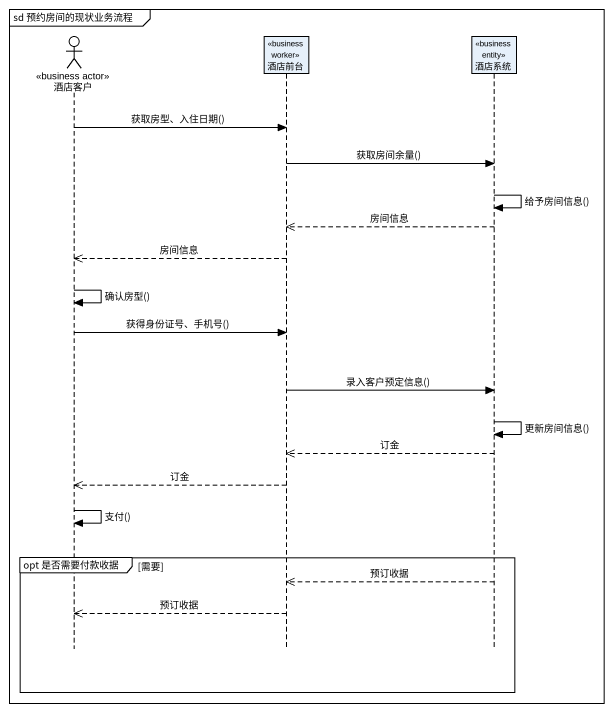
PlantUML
@startuml
mainframe sd 预约房间的现状业务流程
hide footbox
actor 酒店客户 <<business actor>>
participant 酒店前台 <<business worker>>
participant 酒店系统 <<business entity>>

酒店客户 -> 酒店前台 : 获取房型、入住日期()
酒店前台 -> 酒店系统 : 获取房间余量()
酒店系统 -> 酒店系统 : 给予房间信息()
酒店系统 -->> 酒店前台 : 房间信息
酒店前台 -->> 酒店客户 : 房间信息
酒店客户 -> 酒店客户 : 确认房型()
酒店客户 -> 酒店前台 : 获得身份证号、手机号()
酒店前台 -> 酒店系统 : 录入客户预定信息()
酒店系统 -> 酒店系统 : 更新房间信息()
酒店系统 -->> 酒店前台 : 订金
酒店前台 -->> 酒店客户 : 订金
酒店客户 -> 酒店客户 : 支付()
group opt 是否需要付款收据 [需要]
  酒店系统 -->> 酒店前台 : 预订收据
  酒店前台 -->> 酒店客户 : 预订收据
end
@enduml
